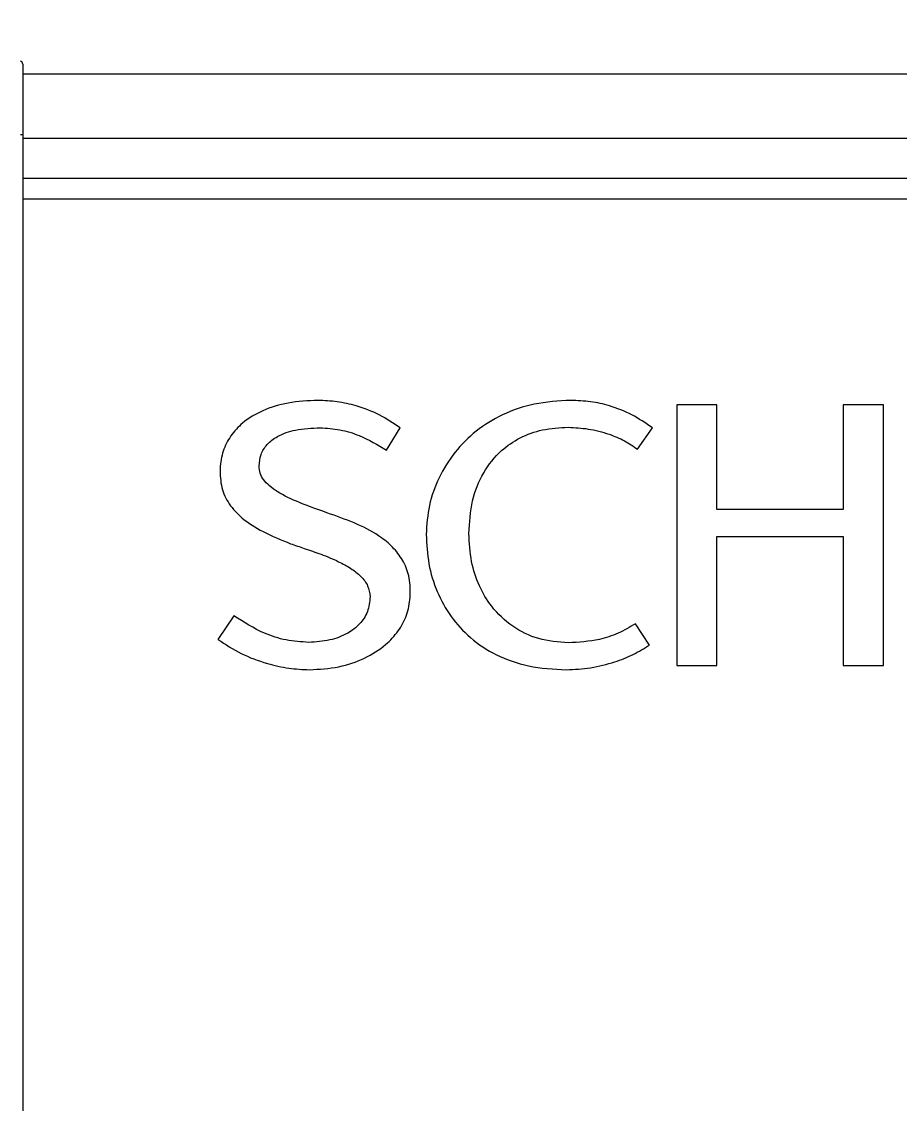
# Model space of a CAD drawing. Header units: millimetres. Extents: x 6 to 425, y 6 to 273.
# Drawn here: x 175.46 to 202.56, y 211.27 to 244.69 of the extents above; entities that cross this region are included whole.
import ezdxf

# ---------------------------------------------------------------- set-up
doc = ezdxf.new("R2010")
doc.units = ezdxf.units.MM
doc.layers.add('ITAR', color=7, linetype='Continuous')
doc.styles.add('SLDTEXTSTYLE0', font='TXT', dxfattribs={"width": 0.75})
doc.dimstyles.new('SLDDIMSTYLE1', dxfattribs={"dimtxt": 3.175, "dimasz": 3.302, "dimexe": 0, "dimexo": 0.0625, "dimgap": 0.79375, "dimtad": 0, "dimtih": 1, "dimtoh": 1, "dimlfac": 2, "dimrnd": 1e-09, "dimzin": 12, "dimdsep": 46, "dimtxsty": 'SLDTEXTSTYLE0', "dimsah": 1, "dimcen": 0.09, "dimadec": 0, "dimazin": 3, "dimtfac": 1, "dimtofl": 0, "dimtmove": 0, "dimatfit": 3, "dimfxl": 1, "dimfrac": 2, "dimtolj": 1, "dimtzin": 12, "dimarcsym": 0})

# ---------------------------------------------------------------- blocks, each defined once
blk = doc.blocks.new('_D_5')
at = {"layer": 'ITAR'}
for p, q in [((170.24, 242.464), (170.24, 255.392)), ((253.74, 242.464), (253.74, 255.392)), ((170.24, 252.217), (199.671, 252.217)), ((202.616, 252.193), (201.971, 252.193)), ((201.971, 252.193), (201.971, 247.153)), ((215.866, 252.193), (216.511, 252.193)), ((216.511, 252.193), (216.511, 247.153)), ((253.74, 252.217), (218.811, 252.217)), ((201.971, 247.153), (202.616, 247.153)), ((216.511, 247.153), (215.866, 247.153))]:
    blk.add_line(p, q, dxfattribs=at)
for points in [[(170.24, 252.217), (173.542, 251.709), (173.542, 252.725)], [(253.74, 252.217), (250.438, 252.725), (250.438, 251.709)]]:
    blk.add_solid(points, dxfattribs=at)
at = {"layer": 'ITAR', "char_height": 3.175, "attachment_point": 1, "style": 'SLDTEXTSTYLE0'}
for s, insert in [('167mm', (201.753, 256.931)), ('6.57in', (203.422, 251.246))]:
    blk.add_mtext(s, dxfattribs=dict(at, insert=insert))

msp = doc.modelspace()

# ---------------------------------------------------------------- linework, layer by layer
at = {"color": 7, "linetype": 'Continuous', "lineweight": 15}
for p, q in [((248.4898, 243.0692), (175.4898, 243.0692)), ((175.4898, 241.1942), (175.4206, 241.1942)), ((175.4898, 241.1942), (175.4898, 182.4442)), ((248.4898, 239.8367), (175.4898, 239.8367)), ((248.4898, 239.2017), (175.4898, 239.2017)), ((196.9267, 232.8517), (195.6862, 232.8517)), ((195.6862, 232.8517), (195.6862, 224.8034)), ((196.9267, 229.6167), (196.9267, 232.8517)), ((200.8254, 232.8517), (200.8254, 229.6167)), ((202.0665, 232.8517), (200.8254, 232.8517)), ((202.0665, 224.8034), (202.0665, 232.8517)), ((186.7251, 231.4468), (187.1431, 232.1359)), ((194.4746, 231.4768), (194.9351, 232.1415)), ((200.8254, 229.6167), (196.9267, 229.6167)), ((196.9267, 228.7875), (200.8254, 228.7875)), ((196.9267, 224.8034), (196.9267, 228.7875)), ((200.8254, 228.7875), (200.8254, 224.8034)), ((182.0086, 226.3333), (181.5148, 225.6061)), ((194.846, 225.4317), (194.4096, 226.0903)), ((195.6862, 224.8034), (196.9267, 224.8034)), ((200.8254, 224.8034), (202.0665, 224.8034))]:
    msp.add_line(p, q, dxfattribs=at)
at = {"color": 8, "linetype": 'Continuous', "lineweight": 15}
msp.add_line((248.4898, 241.0753), (175.4898, 241.0753), dxfattribs=at)
at = {"color": 7, "linetype": 'Continuous', "lineweight": 15}
msp.add_arc((175.3898, 243.3717), 0.1, 0, 72.03285, dxfattribs=at)
for points, knots in [([(175.4898, 243.3717), (175.4898, 243.3426), (175.4898, 243.2979), (175.4898, 243.0264), (175.4898, 242.7453), (175.4898, 242.3965), (175.4898, 241.8895), (175.4898, 241.4681), (175.4898, 241.1942)], [0, 0, 0, 0, 0.23945684, 0.36836066, 0.5, 0.63163934, 0.76054316, 1, 1, 1, 1]), ([(184.6039, 232.9879), (184.2953, 232.9737), (183.7132, 232.9468), (182.9155, 232.7071), (182.3096, 232.3489), (181.9006, 231.9077), (181.6483, 231.4252), (181.6041, 231.0696), (181.5816, 230.8882)], [0, 0, 0, 0, 0.2267452, 0.4276658, 0.6069689, 0.7379301, 0.8663989, 1, 1, 1, 1]), ([(187.1431, 232.1359), (186.9337, 232.2787), (186.5122, 232.5661), (185.8423, 232.8153), (185.2018, 232.9621), (184.8023, 232.9793), (184.6039, 232.9879)], [0, 0, 0, 0, 0.2784218, 0.560275, 0.7815276, 1, 1, 1, 1]), ([(192.4134, 232.9879), (192.0328, 232.9667), (191.308, 232.9263), (190.31, 232.5826), (189.48, 232.0708), (188.8119, 231.4046), (188.3228, 230.6201), (188.0065, 229.7525), (187.9661, 229.1493), (187.946, 228.8503)], [0, 0, 0, 0, 0.1679872, 0.3199722, 0.4614221, 0.5963903, 0.7335644, 0.8678898, 1, 1, 1, 1]), ([(194.9351, 232.1415), (194.7255, 232.2837), (194.3104, 232.5653), (193.6557, 232.8208), (193.0198, 232.9646), (192.6179, 232.98), (192.4134, 232.9879)], [0, 0, 0, 0, 0.28002596, 0.55483305, 0.77348715, 1, 1, 1, 1]), ([(182.7875, 230.9583), (182.7986, 231.0788), (182.8209, 231.3205), (183.0286, 231.6493), (183.3961, 231.9246), (183.964, 232.1123), (184.4167, 232.131), (184.6721, 232.1415)], [0, 0, 0, 0, 0.1445734, 0.2901825, 0.4537404, 0.6918272, 1, 1, 1, 1]), ([(184.6721, 232.1415), (184.8766, 232.1278), (185.2884, 232.1002), (185.996, 231.8846), (186.4497, 231.6121), (186.7251, 231.4468)], [0, 0, 0, 0, 0.2794175, 0.5626817, 1, 1, 1, 1]), ([(189.2654, 228.873), (189.2858, 229.214), (189.3248, 229.8659), (189.676, 230.7588), (190.2027, 231.4241), (190.8456, 231.8593), (191.5535, 232.1151), (192.0658, 232.1439), (192.3338, 232.1589)], [0, 0, 0, 0, 0.2017029, 0.3855681, 0.559587, 0.6968691, 0.8414522, 1, 1, 1, 1]), ([(192.3338, 232.1589), (192.5401, 232.1471), (192.9684, 232.1227), (193.5507, 231.9667), (194.0695, 231.7616), (194.3426, 231.5696), (194.4746, 231.4768)], [0, 0, 0, 0, 0.27105451, 0.56255925, 0.78856224, 1, 1, 1, 1]), ([(181.5816, 230.8882), (181.5863, 230.6871), (181.5953, 230.3006), (181.8464, 229.7653), (182.2892, 229.2986), (182.9422, 228.8907), (183.4714, 228.6766), (183.7589, 228.5602)], [0, 0, 0, 0, 0.1739315, 0.3342632, 0.5021242, 0.7294793, 1, 1, 1, 1]), ([(184.9965, 229.4755), (184.6731, 229.5894), (184.1075, 229.7886), (183.4682, 230.0819), (183.1052, 230.3371), (182.9241, 230.5252), (182.8074, 230.7344), (182.7941, 230.8842), (182.7875, 230.9583)], [0, 0, 0, 0, 0.36738, 0.6426833, 0.7497246, 0.8405098, 0.921025, 1, 1, 1, 1]), ([(187.4568, 226.9014), (187.4574, 227.1025), (187.4585, 227.4805), (187.2708, 228.0022), (186.9659, 228.4236), (186.4876, 228.8284), (185.8199, 229.1815), (185.2748, 229.3761), (184.9965, 229.4755)], [0, 0, 0, 0, 0.1544733, 0.2904364, 0.4203468, 0.5525409, 0.7715189, 1, 1, 1, 1]), ([(183.7589, 228.5602), (183.8987, 228.5117), (184.2125, 228.4029), (184.7143, 228.2361), (185.1996, 228.0374), (185.6162, 227.8117), (185.928, 227.5707), (186.167, 227.2757), (186.2, 227.0397), (186.2161, 226.9238)], [0, 0, 0, 0, 0.1425812, 0.3198867, 0.50937, 0.6472473, 0.7743413, 0.8891664, 1, 1, 1, 1]), ([(187.946, 228.8503), (187.962, 228.5446), (187.9937, 227.9414), (188.2592, 227.077), (188.688, 226.2958), (189.3066, 225.6161), (190.1226, 225.0832), (191.1399, 224.7285), (191.8834, 224.6886), (192.277, 224.6675)], [0, 0, 0, 0, 0.1354112, 0.2673063, 0.3972915, 0.5281907, 0.670928, 0.8257584, 1, 1, 1, 1]), ([(192.3338, 225.4968), (192.0251, 225.5216), (191.4189, 225.5704), (190.5917, 225.9789), (189.9723, 226.5642), (189.5589, 227.2651), (189.3096, 228.0314), (189.2806, 228.584), (189.2654, 228.873)], [0, 0, 0, 0, 0.180932, 0.3552944, 0.5309057, 0.6754331, 0.8302797, 1, 1, 1, 1]), ([(186.2161, 226.9238), (186.2002, 226.7659), (186.1691, 226.4581), (185.9036, 226.0624), (185.4998, 225.7571), (184.957, 225.5519), (184.5413, 225.5271), (184.3242, 225.5141)], [0, 0, 0, 0, 0.1790459, 0.3489948, 0.5257524, 0.7523022, 1, 1, 1, 1]), ([(184.3469, 224.6675), (184.6501, 224.6848), (185.2333, 224.7181), (186.0375, 224.9916), (186.662, 225.3813), (187.0958, 225.8481), (187.3743, 226.3472), (187.4292, 226.7161), (187.4568, 226.9014)], [0, 0, 0, 0, 0.2160108, 0.4154777, 0.5995706, 0.7355566, 0.8672193, 1, 1, 1, 1]), ([(184.3242, 225.5141), (184.0878, 225.5293), (183.6193, 225.5592), (182.8185, 225.8157), (182.3155, 226.1372), (182.0086, 226.3333)], [0, 0, 0, 0, 0.2842947, 0.5633732, 1, 1, 1, 1]), ([(194.4096, 226.0903), (194.2342, 225.9853), (193.8842, 225.7756), (193.183, 225.5485), (192.6567, 225.5164), (192.3338, 225.4968)], [0, 0, 0, 0, 0.279788, 0.558162, 1, 1, 1, 1]), ([(181.5148, 225.6061), (181.7482, 225.4526), (182.2246, 225.1395), (182.9769, 224.8683), (183.6904, 224.6996), (184.1316, 224.678), (184.3469, 224.6675)], [0, 0, 0, 0, 0.2759137, 0.5632175, 0.7868238, 1, 1, 1, 1]), ([(192.277, 224.6675), (192.5276, 224.68), (193.0354, 224.7054), (193.7253, 224.8831), (194.3384, 225.12), (194.6781, 225.3286), (194.846, 225.4317)], [0, 0, 0, 0, 0.276518, 0.5604564, 0.7827515, 1, 1, 1, 1])]:
    msp.add_open_spline(points, degree=3, knots=knots, dxfattribs=at)

# ---------------------------------------------------------------- dimensions: what is measured, and where the dimension line sits
at = {"layer": 'ITAR'}
dim = msp.add_linear_dim(base=(253.7398, 252.2174), p1=(170.2398, 241.1942), p2=(253.7398, 241.1942), dimstyle='SLDDIMSTYLE1', dxfattribs=at)
dim.commit()
dim.dimension.update_dxf_attribs({"geometry": '_D_5', "text_midpoint": (209.2409, 252.2174), "dimtype": 160})

doc.saveas('drawing.dxf')
